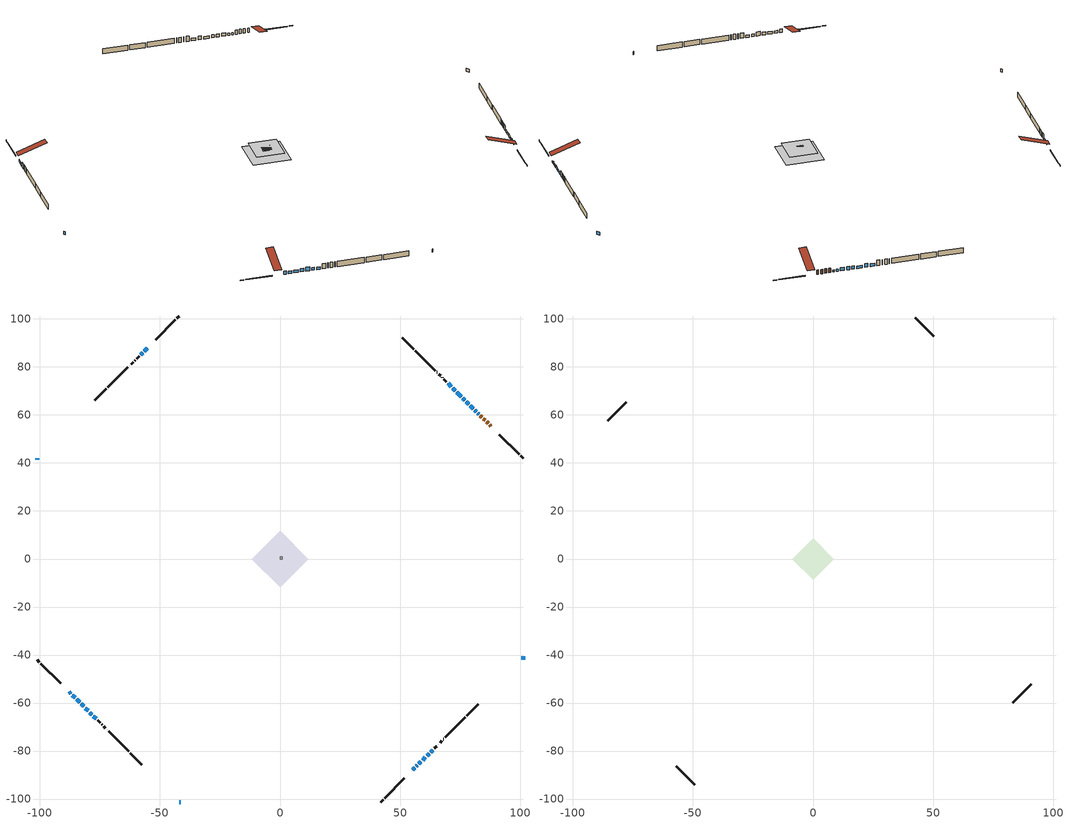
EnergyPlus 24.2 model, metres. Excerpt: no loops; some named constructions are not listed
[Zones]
conditioned space
 floor outside (Floor1 construction): -2.48,0 0,2.48 2.48,0 0,-2.48 z0
 floor outside (Floor2 construction): -3.28,0 0,3.28 3.28,0 0,-3.28 z0
 floor adiabatic (AdiabaticFloorConstruction): -11.78,0 0,11.78 11.78,0 0,-11.78 z0
 floor foundation (Slab1 construction): -8.3,3.08 -3.08,8.3 8.3,-3.08 3.08,-8.3 z0
 wall outside (RimJoist1 construction): 41.93,-101.23 42.93,-100.23 / -101.23,-41.93 -100.23,-42.93 / -41.93,101.23 -42.93,100.23 / 101.23,41.93 100.23,42.93 z0:0.3
 wall outside (RimJoist2 construction): 43.59,-99.57 51.72,-91.44 / -99.57,-43.59 -91.44,-51.72 / -43.59,99.57 -51.72,91.44 / 99.57,43.59 91.44,51.72 z0:0.3
 wall outside (AdiabaticWallConstruction 1): 87.8,55.36 87.33,55.83 / 86.67,56.49 86.06,57.1 / 85.4,57.76 84.76,58.4 / 84.1,59.06 83.47,59.69 z0:2.03
 wall outside (AdiabaticWallConstruction): 82.82,60.34 82.44,60.72 z0:0.94; 55.36,-87.8 56.19,-86.97 z0:0.46; -101.23,41.93 -101.23,41.37 / -41.93,-101.23 -41.37,-101.23 / 56.85,-86.32 57.24,-85.92 / 59.38,-83.78 60.6,-82.56 / 80.51,62.65 79.29,63.87 / 78.64,64.52 77.67,65.49 / -82.77,-60.39 -81.73,-61.43 / 101.23,-41.93 101.23,-40.56 z0:1.47; 57.9,-85.26 58.72,-84.44 / 81.78,61.38 81.17,61.99 z0:0.97; -87.8,-55.36 -87.11,-56.05 z0:1.6; 77.01,66.15 76.18,66.98 z0:1.37; -86.46,-56.7 -85.34,-57.82 / 61.26,-81.9 62.08,-81.08 / 75.53,67.63 73.7,69.46 / -55.36,87.8 -56.58,86.58 / -57.24,85.92 -58.07,85.09 / -79.2,-63.96 -78.37,-64.79 / -77.71,-65.45 -76.6,-66.56 / 62.74,-80.42 63.57,-79.6 z0:1.17; -84.69,-58.47 -83.43,-59.73 / 71.34,71.82 69.99,73.17 z0:1.22; -81.07,-62.09 -79.85,-63.31 z0:1.93; 73.04,70.12 72,71.16 z0:1.78
 wall outside (Wall1 construction): 64.22,-78.94 65.24,-77.92 / -75.94,-67.22 -74.93,-68.24 / -58.72,84.44 -59.74,83.42 / 69.33,73.83 68.31,74.85 z0:2.44
 wall outside (Wall2 construction): 65.9,-77.27 66.02,-77.14 / -74.27,-68.89 -74.14,-69.02 / -60.4,82.76 -60.52,82.64 / 67.66,75.5 67.53,75.63 z0:2.44
 wall outside (Wall3 construction): 66.68,-76.48 67.44,-75.72 / -73.49,-69.67 -72.72,-70.44 / -61.18,81.98 -61.94,81.22 / 66.87,76.29 66.11,77.05 z0:2.44
 wall outside (Wall4 construction): 68.1,-75.06 68.17,-74.99 / -72.06,-71.1 -72,-71.17 / -62.6,80.56 -62.67,80.49 / 65.45,77.71 65.38,77.78 z0:2.44
 wall outside (Wall5 construction): 68.83,-74.34 77.18,-65.98 / -71.34,-71.82 -62.98,-80.18 / -63.33,79.83 -71.68,71.48 / 64.73,78.43 56.37,86.79 z0:2.44
 wall outside (Wall6 construction): 77.84,-65.32 82.62,-60.54 / -62.32,-80.84 -57.54,-85.62 / -72.34,70.82 -77.12,66.04 / 55.71,87.45 50.93,92.23 z0:2.44
 window (WindowConstruction 23): 82.81,60.35 82.44,60.72 z0:0.94
 window (WindowConstruction 7): 55.36,-87.8 56.19,-86.97 z0:0.46
 window (WindowConstruction 8): -101.23,41.93 -101.23,41.37 z0:1.47
 window (WindowConstruction 9): -41.93,-101.23 -41.37,-101.23 z0:1.47
 window (WindowConstruction 10): 56.85,-86.31 57.24,-85.92 z0:1.47
 window (WindowConstruction 11): 57.9,-85.26 58.72,-84.44 z0:0.97
 window (WindowConstruction 12): 59.38,-83.78 60.6,-82.56 z0:1.47
 window (WindowConstruction 13): 81.78,61.38 81.17,61.99 z0:0.97
 window (WindowConstruction 14): 80.51,62.65 79.29,63.87 z0:1.47
 window (WindowConstruction 24): -87.8,-55.36 -87.11,-56.05 z0:1.6
 window (WindowConstruction 15): 78.64,64.52 77.67,65.49 z0:1.47
 window (WindowConstruction 25): 77.01,66.15 76.18,66.98 z0:1.37
 window (WindowConstruction 16): -86.46,-56.7 -85.34,-57.82 z0:1.17
 window (WindowConstruction 17): 61.26,-81.9 62.08,-81.08 z0:1.17
 window (WindowConstruction 18): 75.53,67.63 73.7,69.46 z0:1.17
 window (WindowConstruction 19): -55.36,87.8 -56.58,86.58 z0:1.17
 window (WindowConstruction 20): -57.24,85.92 -58.07,85.09 z0:1.17
 window (WindowConstruction): -84.69,-58.47 -83.43,-59.73 z0:1.22
 window (WindowConstruction 21): -82.77,-60.39 -81.73,-61.43 z0:1.47
 window (WindowConstruction 22): -81.07,-62.09 -79.85,-63.31 z0:1.93
 window (WindowConstruction 1): -79.2,-63.97 -78.37,-64.79 z0:1.17
 window (WindowConstruction 2): 73.04,70.12 72,71.16 z0:1.78
 window (WindowConstruction 3): -77.71,-65.45 -76.6,-66.56 z0:1.17
 window (WindowConstruction 4): 101.23,-41.93 101.23,-40.56 z0:1.47
 window (WindowConstruction 5): 62.74,-80.42 63.56,-79.6 z0:1.17
 window (WindowConstruction 6): 71.34,71.82 69.99,73.17 z0:1.22
 door (Door): 87.8,55.36 87.33,55.83 z0:2.03
 door (Door 1): 86.67,56.49 86.06,57.1 z0:2.03
 door (Door 2): 85.4,57.76 84.76,58.4 z0:2.03
 door (Door 3): 84.1,59.06 83.47,59.69 z0:2.03
 ceiling adiabatic (AdiabaticFloorConstruction): 0,-11.78 11.78,0 0,11.78 -11.78,0 z0
furnace airloop ret air zone
 floor adiabatic (AdiabaticConst): 0,0 0,1 1,1 1,0 z0
 wall adiabatic (AdiabaticConst): 0,1 0,0 1,0 1,1 0,1 z0:1
 ceiling adiabatic (AdiabaticConst): 1,0 1,1 0,1 0,0 z1
attic - vented
 floor to conditioned space (Floor3 construction Reversed): -8.64,0 0,8.64 8.64,0 0,-8.64 z2.44
 floor to conditioned space (Floor4 construction Reversed): -2.77,0 0,2.77 2.77,0 0,-2.77 z2.44
 wall outside (Wall7 construction): 83.28,-59.88 90.96,-52.2 / -56.88,-86.28 -49.2,-93.96 / -77.78,65.38 -85.46,57.7 / 50.27,92.89 42.59,100.57 z0:2.44
 roof outside (Roof1 construction): 54.71,-88.45,2.44 45.88,-79.63,6.6 43.55,-81.95,6.6 52.38,-90.78,2.44; -88.45,-54.71,2.44 -79.63,-45.88,6.6 -81.95,-43.55,6.6 -90.78,-52.38,2.44; -54.71,88.45,2.44 -45.88,79.63,6.6 -43.55,81.95,6.6 -52.38,90.78,2.44; 88.45,54.71,2.44 79.63,45.88,6.6 81.95,43.55,6.6 90.78,52.38,2.44
[Construction]
Floor3 construction: ceiling loosefill ins, ceiling stud and cavity, gypsum board
Floor4 construction: ceiling loosefill ins, ceiling stud and cavity 1, gypsum board
[EnergyManagementSystem:Program]
component_loads_program: Set loads_htg_walls = 0; Set loads_htg_rim_joists = 0; Set loads_htg_foundation_walls = 0; Set loads_htg_floors = 0; Set loads_htg_slabs = 0; Set loads_htg_ceilings = 0; Set loads_htg_roofs = 0; Set loads_htg_windows_conduction = 0; Set loads_htg_windows_solar = 0; Set loads_htg_doors = 0; Set loads_htg_skylights_conduction = 0; Set loads_htg_skylights_solar = 0; Set loads_htg_internal_mass = 0; Set loads_htg_intgains = 0; Set loads_htg_lighting = 0; Set loads_htg_infil = 0; Set loads_htg_mechvent = 0; Set loads_htg_natvent = 0; Set loads_htg_whf = 0; Set loads_htg_ducts = 0; Set loads_clg_walls = 0; Set loads_clg_rim_joists = 0; Set loads_clg_foundation_walls = 0; Set loads_clg_floors = 0; Set loads_clg_slabs = 0; Set loads_clg_ceilings = 0; Set loads_clg_roofs = 0; Set loads_clg_windows_conduction = 0; Set loads_clg_windows_solar = 0; Set loads_clg_doors = 0; Set loads_clg_skylights_conduction = 0; Set loads_clg_skylights_solar = 0; Set loads_clg_internal_mass = 0; Set loads_clg_intgains = 0; Set loads_clg_lighting = 0; Set loads_clg_infil = 0; Set loads_clg_mechvent = 0; Set loads_clg_natvent = 0; Set loads_clg_whf = 0; Set loads_clg_ducts = 0; Set hr_walls = 0; Set hr_walls = hr_walls + s_conv_15 + s_ig_15 + s_sol_15 + s_lgt_15 + s_surf_15; Set hr_walls = hr_walls + s_conv_16 + s_ig_16 + s_sol_16 + s_lgt_16 + s_surf_16; Set hr_walls = hr_walls + s_conv_17 + s_ig_17 + s_sol_17 + s_lgt_17 + s_surf_17; Set hr_walls = hr_walls + s_conv_18 + s_ig_18 + s_sol_18 + s_lgt_18 + s_surf_18; Set hr_walls = hr_walls + s_conv_19 + s_ig_19 + s_sol_19 + s_lgt_19 + s_surf_19; Set hr_walls = hr_walls + s_conv_20 + s_ig_20 + s_sol_20 + s_lgt_20 + s_surf_20; Set hr_walls = hr_walls + s_conv_21 + s_ig_21 + s_sol_21 + s_lgt_21 + s_surf_21; Set hr_walls = hr_walls + s_conv_22 + s_ig_22 + s_sol_22 + s_lgt_22 + s_surf_22; Set hr_walls = hr_walls + s_conv_23 + s_ig_23 + s_sol_23 + s_lgt_23 + s_surf_23; Set hr_walls = hr_walls + s_conv_24 + s_ig_24 + s_sol_24 + s_lgt_24 + s_surf_24; Set hr_walls = hr_walls + s_conv_25 + s_ig_25 + s_sol_25 + s_lgt_25 + s_surf_25; Set hr_walls = hr_walls + s_conv_26 + s_ig_26 + s_sol_26 + s_lgt_26 + s_surf_26; Set hr_walls = hr_walls + s_conv_27 + s_ig_27 + s_sol_27 + s_lgt_27 + s_surf_27; Set hr_walls = hr_walls + s_conv_28 + s_ig_28 + s_sol_28 + s_lgt_28 + s_surf_28; Set hr_walls = hr_walls + s_conv_29 + s_ig_29 + s_sol_29 + s_lgt_29 + s_surf_29; Set hr_walls = hr_walls + s_conv_30 + s_ig_30 + s_sol_30 + s_lgt_30 + s_surf_30; Set hr_walls = hr_walls + s_conv_31 + s_ig_31 + s_sol_31 + s_lgt_31 + s_surf_31; Set hr_walls = hr_walls + s_conv_32 + s_ig_32 + s_sol_32 + s_lgt_32 + s_surf_32; Set hr_walls = hr_walls + s_conv_33 + s_ig_33 + s_sol_33 + s_lgt_33 + s_surf_33; Set hr_walls = hr_walls + s_conv_34 + s_ig_34 + s_sol_34 + s_lgt_34 + s_surf_34; Set hr_walls = hr_walls + s_conv_35 + s_ig_35 + s_sol_35 + s_lgt_35 + s_surf_35; Set hr_walls = hr_walls + s_conv_36 + s_ig_36 + s_sol_36 + s_lgt_36 + s_surf_36; Set hr_walls = hr_walls + s_conv_37 + s_ig_37 + s_sol_37 + s_lgt_37 + s_surf_37; Set hr_walls = hr_walls + s_conv_38 + s_ig_38 + s_sol_38 + s_lgt_38 + s_surf_38; Set hr_rim_joists = 0; Set hr_rim_joists = hr_rim_joists + s_conv_6 + s_ig_6 + s_sol_6 + s_lgt_6 + s_surf_6; Set hr_rim_joists = hr_rim_joists + s_conv_7 + s_ig_7 + s_sol_7 + s_lgt_7 + s_surf_7; Set hr_rim_joists = hr_rim_joists + s_conv_8 + s_ig_8 + s_sol_8 + s_lgt_8 + s_surf_8; Set hr_rim_joists = hr_rim_joists + s_conv_9 + s_ig_9 + s_sol_9 + s_lgt_9 + s_surf_9; Set hr_rim_joists = hr_rim_joists + s_conv_10 + s_ig_10 + s_sol_10 + s_lgt_10 + s_surf_10; Set hr_rim_joists = hr_rim_joists + s_conv_11 + s_ig_11 + s_sol_11 + s_lgt_11 + s_surf_11; Set hr_rim_joists = hr_rim_joists + s_conv_12 + s_ig_12 + s_sol_12 + s_lgt_12 + s_surf_12; Set hr_rim_joists = hr_rim_joists + s_conv_13 + s_ig_13 + s_sol_13 + s_lgt_13 + s_surf_13; Set hr_foundation_walls = 0; Set hr_floors = 0; Set hr_floors = hr_floors + s_conv + s_ig + s_sol + s_lgt + s_surf; Set hr_floors = hr_floors + s_conv_1 + s_ig_1 + s_sol_1 + s_lgt_1 + s_surf_1; Set hr_slabs = 0; Set hr_slabs = hr_slabs + s_conv_14 + s_ig_14 + s_sol_14 + s_lgt_14 + s_surf_14; Set hr_ceilings = 0; Set hr_ceilings = hr_ceilings + s_conv_2 + s_ig_2 + s_sol_2 + s_lgt_2 + s_surf_2; Set hr_ceilings = hr_ceilings + s_conv_3 + s_ig_3 + s_sol_3 + s_lgt_3 + s_surf_3; Set hr_roofs = 0; Set hr_windows_conduction = 0; Set hr_windows_conduction = hr_windows_conduction + ss_conv_4; Set hr_windows_conduction = hr_windows_conduction + ss_ig_4; Set hr_windows_conduction = hr_windows_conduction + ss_surf_4; Set hr_windows_conduction = hr_windows_conduction + ss_conv_5; Set hr_windows_conduction = hr_windows_conduction + ss_ig_5; Set hr_windows_conduction = hr_windows_conduction + ss_surf_5; Set hr_windows_conduction = hr_windows_conduction + ss_conv_6; Set hr_windows_conduction = hr_windows_conduction + ss_ig_6; Set hr_windows_conduction = hr_windows_conduction + ss_surf_6; Set hr_windows_conduction = hr_windows_conduction + ss_conv_7; Set hr_windows_conduction = hr_windows_conduction + ss_ig_7; Set hr_windows_conduction = hr_windows_conduction + ss_surf_7; Set hr_windows_conduction = hr_windows_conduction + ss_conv_8; Set hr_windows_conduction = hr_windows_conduction + ss_ig_8; Set hr_windows_conduction = hr_windows_conduction + ss_surf_8; Set hr_windows_conduction = hr_windows_conduction + ss_conv_9; Set hr_windows_conduction = hr_windows_conduction + ss_ig_9; Set hr_windows_conduction = hr_windows_conduction + ss_surf_9; Set hr_windows_conduction = hr_windows_conduction + ss_conv_10; Set hr_windows_conduction = hr_windows_conduction + ss_ig_10; Set hr_windows_conduction = hr_windows_conduction + ss_surf_10; Set hr_windows_conduction = hr_windows_conduction + ss_conv_11; Set hr_windows_conduction = hr_windows_conduction + ss_ig_11; Set hr_windows_conduction = hr_windows_conduction + ss_surf_11; Set hr_windows_conduction = hr_windows_conduction + ss_conv_12; Set hr_windows_conduction = hr_windows_conduction + ss_ig_12; Set hr_windows_conduction = hr_windows_conduction + ss_surf_12; Set hr_windows_conduction = hr_windows_conduction + ss_conv_13; Set hr_windows_conduction = hr_windows_conduction + ss_ig_13; Set hr_windows_conduction = hr_windows_conduction + ss_surf_13; Set hr_windows_conduction = hr_windows_conduction + ss_conv_14; Set hr_windows_conduction = hr_windows_conduction + ss_ig_14; Set hr_windows_conduction = hr_windows_conduction + ss_surf_14; Set hr_windows_conduction = hr_windows_conduction + ss_conv_15; Set hr_windows_conduction = hr_windows_conduction + ss_ig_15; Set hr_windows_conduction = hr_windows_conduction + ss_surf_15; Set hr_windows_conduction = hr_windows_conduction + ss_conv_16; Set hr_windows_conduction = hr_windows_conduction + ss_ig_16; Set hr_windows_conduction = hr_windows_conduction + ss_surf_16; Set hr_windows_conduction = hr_windows_conduction + ss_conv_17; Set hr_windows_conduction = hr_windows_conduction + ss_ig_17; Set hr_windows_conduction = hr_windows_conduction + ss_surf_17; Set hr_windows_conduction = hr_windows_conduction + ss_conv_18; Set hr_windows_conduction = hr_windows_conduction + ss_ig_18; Set hr_windows_conduction = hr_windows_conduction + ss_surf_18; Set hr_windows_conduction = hr_windows_conduction + ss_conv_19; Set hr_windows_conduction = hr_windows_conduction + ss_ig_19; Set hr_windows_conduction = hr_windows_conduction + ss_surf_19; Set hr_windows_conduction = hr_windows_conduction + ss_conv_20; Set hr_windows_conduction = hr_windows_conduction + ss_ig_20; Set hr_windows_conduction = hr_windows_conduction + ss_surf_20; Set hr_windows_conduction = hr_windows_conduction + ss_conv_21; Set hr_windows_conduction = hr_windows_conduction + ss_ig_21; Set hr_windows_conduction = hr_windows_conduction + ss_surf_21; Set hr_windows_conduction = hr_windows_conduction + ss_conv_22; Set hr_windows_conduction = hr_windows_conduction + ss_ig_22; Set hr_windows_conduction = hr_windows_conduction + ss_surf_22; Set hr_windows_conduction = hr_windows_conduction + ss_conv_23; Set hr_windows_conduction = hr_windows_conduction + ss_ig_23; Set hr_windows_conduction = hr_windows_conduction + ss_surf_23; Set hr_windows_conduction = hr_windows_conduction + ss_conv_24; Set hr_windows_conduction = hr_windows_conduction + ss_ig_24; Set hr_windows_conduction = hr_windows_conduction + ss_surf_24; Set hr_windows_conduction = hr_windows_conduction + ss_conv_25; Set hr_windows_conduction = hr_windows_conduction + ss_ig_25; Set hr_windows_conduction = hr_windows_conduction + ss_surf_25; Set hr_windows_conduction = hr_windows_conduction + ss_conv_26; Set hr_windows_conduction = hr_windows_conduction + ss_ig_26; Set hr_windows_conduction = hr_windows_conduction + ss_surf_26; Set hr_windows_conduction = hr_windows_conduction + ss_conv_27; Set hr_windows_conduction = hr_windows_conduction + ss_ig_27; Set hr_windows_conduction = hr_windows_conduction + ss_surf_27; Set hr_windows_conduction = hr_windows_conduction + ss_conv_28; Set hr_windows_conduction = hr_windows_conduction + ss_ig_28; Set hr_windows_conduction = hr_windows_conduction + ss_surf_28; Set hr_windows_conduction = hr_windows_conduction + ss_conv_29; Set hr_windows_conduction = hr_windows_conduction + ss_ig_29; Set hr_windows_conduction = hr_windows_conduction + ss_surf_29; Set hr_windows_solar = 0; Set hr_windows_solar = hr_windows_solar - ss_trans_in * ZoneTimestep * 3600 + ss_back_out * ZoneTimestep * 3600 + ss_trans_out * ZoneTimestep * 3600; Set hr_windows_solar = hr_windows_solar - ss_trans_in_1 * ZoneTimestep * 3600 + ss_back_out_1 * ZoneTimestep * 3600 + ss_trans_out_1 * ZoneTimestep * 3600; Set hr_windows_solar = hr_windows_solar - ss_trans_in_2 * ZoneTimestep * 3600 + ss_back_out_2 * ZoneTimestep * 3600 + ss_trans_out_2 * ZoneTimestep * 3600; Set hr_windows_solar = hr_windows_solar - ss_trans_in_3 * ZoneTimestep * 3600 + ss_back_out_3 * ZoneTimestep * 3600 + ss_trans_out_3 * ZoneTimestep * 3600; Set hr_windows_solar = hr_windows_solar - ss_trans_in_4 * ZoneTimestep * 3600 + ss_back_out_4 * ZoneTimestep * 3600 + ss_trans_out_4 * ZoneTimestep * 3600; Set hr_windows_solar = hr_windows_solar - ss_trans_in_5 * ZoneTimestep * 3600 + ss_back_out_5 * ZoneTimestep * 3600 + ss_trans_out_5 * ZoneTimestep * 3600; Set hr_windows_solar = hr_windows_solar - ss_trans_in_6 * ZoneTimestep * 3600 + ss_back_out_6 * ZoneTimestep * 3600 + ss_trans_out_6 * ZoneTimestep * 3600; Set hr_windows_solar = hr_windows_solar - ss_trans_in_7 * ZoneTimestep * 3600 + ss_back_out_7 * ZoneTimestep * 3600 + ss_trans_out_7 * ZoneTimestep * 3600; Set hr_windows_solar = hr_windows_solar - ss_trans_in_8 * ZoneTimestep * 3600 + ss_back_out_8 * ZoneTimestep * 3600 + ss_trans_out_8 * ZoneTimestep * 3600; Set hr_windows_solar = hr_windows_solar - ss_trans_in_9 * ZoneTimestep * 3600 + ss_back_out_9 * ZoneTimestep * 3600 + ss_trans_out_9 * ZoneTimestep * 3600; Set hr_windows_solar = hr_windows_solar - ss_trans_in_10 * ZoneTimestep * 3600 + ss_back_out_10 * ZoneTimestep * 3600 + ss_trans_out_10 * ZoneTimestep * 3600; Set hr_windows_solar = hr_windows_solar - ss_trans_in_11 * ZoneTimestep * 3600 + ss_back_out_11 * ZoneTimestep * 3600 + ss_trans_out_11 * ZoneTimestep * 3600; Set hr_windows_solar = hr_windows_solar - ss_trans_in_12 * ZoneTimestep * 3600 + ss_back_out_12 * ZoneTimestep * 3600 + ss_trans_out_12 * ZoneTimestep * 3600; Set hr_windows_solar = hr_windows_solar - ss_trans_in_13 * ZoneTimestep * 3600 + ss_back_out_13 * ZoneTimestep * 3600 + ss_trans_out_13 * ZoneTimestep * 3600; Set hr_windows_solar = hr_windows_solar - ss_trans_in_14 * ZoneTimestep * 3600 + ss_back_out_14 * ZoneTimestep * 3600 + ss_trans_out_14 * ZoneTimestep * 3600; Set hr_windows_solar = hr_windows_solar - ss_trans_in_15 * ZoneTimestep * 3600 + ss_back_out_15 * ZoneTimestep * 3600 + ss_trans_out_15 * ZoneTimestep * 3600; Set hr_windows_solar = hr_windows_solar - ss_trans_in_16 * ZoneTimestep * 3600 + ss_back_out_16 * ZoneTimestep * 3600 + ss_trans_out_16 * ZoneTimestep * 3600; Set hr_windows_solar = hr_windows_solar - ss_trans_in_17 * ZoneTimestep * 3600 + ss_back_out_17 * ZoneTimestep * 3600 + ss_trans_out_17 * ZoneTimestep * 3600; Set hr_windows_solar = hr_windows_solar - ss_trans_in_18 * ZoneTimestep * 3600 + ss_back_out_18 * ZoneTimestep * 3600 + ss_trans_out_18 * ZoneTimestep * 3600; Set hr_windows_solar = hr_windows_solar - ss_trans_in_19 * ZoneTimestep * 3600 + ss_back_out_19 * ZoneTimestep * 3600 + ss_trans_out_19 * ZoneTimestep * 3600; Set hr_windows_solar = hr_windows_solar - ss_trans_in_20 * ZoneTimestep * 3600 + ss_back_out_20 * ZoneTimestep * 3600 + ss_trans_out_20 * ZoneTimestep * 3600; Set hr_windows_solar = hr_windows_solar - ss_trans_in_21 * ZoneTimestep * 3600 + ss_back_out_21 * ZoneTimestep * 3600 + ss_trans_out_21 * ZoneTimestep * 3600; Set hr_windows_solar = hr_windows_solar - ss_trans_in_22 * ZoneTimestep * 3600 + ss_back_out_22 * ZoneTimestep * 3600 + ss_trans_out_22 * ZoneTimestep * 3600; Set hr_windows_solar = hr_windows_solar - ss_trans_in_23 * ZoneTimestep * 3600 + ss_back_out_23 * ZoneTimestep * 3600 + ss_trans_out_23 * ZoneTimestep * 3600; Set hr_windows_solar = hr_windows_solar - ss_trans_in_24 * ZoneTimestep * 3600 + ss_back_out_24 * ZoneTimestep * 3600 + ss_trans_out_24 * ZoneTimestep * 3600; Set hr_windows_solar = hr_windows_solar - ss_trans_in_25 * ZoneTimestep * 3600 + ss_back_out_25 * ZoneTimestep * 3600 + ss_trans_out_25 * ZoneTimestep * 3600; Set hr_doors = 0; Set hr_doors = hr_doors + ss_sol; Set hr_doors = hr_doors + ss_lgt; Set hr_doors = hr_doors + ss_conv; Set hr_doors = hr_doors + ss_ig; Set hr_doors = hr_doors + ss_surf; Set hr_doors = hr_doors + ss_sol_1; Set hr_doors = hr_doors + ss_lgt_1; Set hr_doors = hr_doors + ss_conv_1; Set hr_doors = hr_doors + ss_ig_1; Set hr_doors = hr_doors + ss_surf_1; Set hr_doors = hr_doors + ss_sol_2; Set hr_doors = hr_doors + ss_lgt_2; Set hr_doors = hr_doors + ss_conv_2; Set hr_doors = hr_doors + ss_ig_2; Set hr_doors = hr_doors + ss_surf_2; Set hr_doors = hr_doors + ss_sol_3; Set hr_doors = hr_doors + ss_lgt_3; Set hr_doors = hr_doors + ss_conv_3; Set hr_doors = hr_doors + ss_ig_3; Set hr_doors = hr_doors + ss_surf_3; Set hr_skylights_conduction = 0; Set hr_skylights_solar = 0; Set hr_internal_mass = 0; Set hr_internal_mass = hr_internal_mass + s_conv_4 + s_ig_4 + s_sol_4 + s_lgt_4 + s_surf_4; Set hr_internal_mass = hr_internal_mass + s_conv_5 + s_ig_5 + s_sol_5 + s_lgt_5 + s_surf_5; Set hr_internal_mass = hr_internal_mass + im_conv + im_ig + im_sol + im_lgt + im_surf; Set hr_internal_mass = hr_internal_mass + im_conv_1 + im_ig_1 + im_sol_1 + im_lgt_1 + im_surf_1; Set hr_intgains = 0; Set hr_intgains = hr_intgains - ig_ee_conv - ig_ee_rad - ig_ee_conv_1 - ig_ee_rad_1 - ig_ee_conv_2 - ig_ee_rad_2 - ig_ee_conv_3 - ig_ee_rad_3 - ig_ee_conv_4 - ig_ee_rad_4 - ig_ee_conv_5 - ig_ee_rad_5 - ig_ee_conv_6 - ig_ee_rad_6 - ig_oe_conv - ig_oe_rad - ig_oe_conv_1 - ig_oe_rad_1 - ig_oe_conv_2 - ig_oe_rad_2 - ig_oe_conv_3 - ig_oe_rad_3 - ig_oe_conv_4 - ig_oe_rad_4 - ig_ppl_conv - ig_ppl_rad; Set hr_lighting = 0; Set hr_lighting = hr_lighting - ig_lgt_conv - ig_lgt_rad - ig_lgt_vis; Set hr_infil = 0; Set hr_infil = hr_infil - airflow_gain + airflow_loss; Set hr_natvent = 0; Set hr_natvent = hr_natvent - airflow_gain_1 + airflow_loss_1; Set hr_whf = 0; Set hr_whf = hr_whf - airflow_gain_2 + airflow_loss_2; Set hr_mechvent = 0; Set hr_mechvent = hr_mechvent - mv_conv - mv_rad - mv_conv_1 - mv_rad_1 - mv_conv_2 - mv_rad_2 - mv_conv_3 - mv_rad_3 - mv_conv_4 - mv_rad_4 - mv_conv_5 - mv_rad_5 - mv_conv_6 - mv_rad_6 - mv_conv_7 - mv_rad_7; Set hr_ducts = 0; Set hr_ducts = hr_ducts - ducts_conv - ducts_rad - ducts_conv_1 - ducts_rad_1 - ducts_conv_2 - ducts_rad_2 - ducts_conv_3 - ducts_rad_3 - ducts_conv_4 - ducts_rad_4 - ducts_conv_5 - ducts_rad_5; Set hr_intgains = hr_intgains + dhw_loss * (0.64*(1-dhw_rtf) + 1.0*dhw_rtf); Set hr_ducts = hr_ducts + (duct_mix_loss_1 - duct_mix_gain_1); Set htg_mode = 0; Set clg_mode = 0; If (htg_load_cond > 0); Set htg_mode = 1.0; ElseIf (clg_load_cond > 0); Set clg_mode = 0.0; Else; Set htg_season = 0; Set clg_season = 0; If ((DayOfYear >= 1) && (DayOfYear <= 365)); Set clg_season = 1; EndIf; If ((DayOfYear >= 1) && (DayOfYear <= 365)); Set htg_season = 1; EndIf; If ((airflow_gain_1 <> 0) || (airflow_loss_1 <> 0)) && (clg_season == 1); Set clg_mode = 0.0; ElseIf ((airflow_gain_2 <> 0) || (airflow_loss_2 <> 0)) && (clg_season == 1); Set clg_mode = 0.0; Else; Set Tmid_setpoint = (htg_sp_s_1 + clg_sp_s_1) / 2; If (tin_s_1 > Tmid_setpoint) && (clg_season == 1); Set clg_mode = 0.0; ElseIf (tin_s_1 < Tmid_setpoint) && (htg_season == 1); Set htg_mode = 1.0; EndIf; EndIf; EndIf; Set loads_htg_walls = loads_htg_walls + (hr_walls * htg_mode * 1); Set loads_htg_rim_joists = loads_htg_rim_joists + (hr_rim_joists * htg_mode * 1); Set loads_htg_foundation_walls = loads_htg_foundation_walls + (hr_foundation_walls * htg_mode * 1); Set loads_htg_floors = loads_htg_floors + (hr_floors * htg_mode * 1); Set loads_htg_slabs = loads_htg_slabs + (hr_slabs * htg_mode * 1); Set loads_htg_ceilings = loads_htg_ceilings + (hr_ceilings * htg_mode * 1); Set loads_htg_roofs = loads_htg_roofs + (hr_roofs * htg_mode * 1); Set loads_htg_windows_conduction = loads_htg_windows_conduction + (hr_windows_conduction * htg_mode * 1); Set loads_htg_windows_solar = loads_htg_windows_solar + (hr_windows_solar * htg_mode * 1); Set loads_htg_doors = loads_htg_doors + (hr_doors * htg_mode * 1); Set loads_htg_skylights_conduction = loads_htg_skylights_conduction + (hr_skylights_conduction * htg_mode * 1); Set loads_htg_skylights_solar = loads_htg_skylights_solar + (hr_skylights_solar * htg_mode * 1); Set loads_htg_internal_mass = loads_htg_internal_mass + (hr_internal_mass * htg_mode * 1); Set loads_htg_intgains = loads_htg_intgains + (hr_intgains * htg_mode * 1); Set loads_htg_lighting = loads_htg_lighting + (hr_lighting * htg_mode * 1); Set loads_htg_infil = loads_htg_infil + (hr_infil * htg_mode * 1); Set loads_htg_mechvent = loads_htg_mechvent + (hr_mechvent * htg_mode * 1); Set loads_htg_natvent = loads_htg_natvent + (hr_natvent * htg_mode * 1); Set loads_htg_whf = loads_htg_whf + (hr_whf * htg_mode * 1); Set loads_htg_ducts = loads_htg_ducts + (hr_ducts * htg_mode * 1); Set loads_clg_walls = loads_clg_walls + (-hr_walls * clg_mode * 1); Set loads_clg_rim_joists = loads_clg_rim_joists + (-hr_rim_joists * clg_mode * 1); Set loads_clg_foundation_walls = loads_clg_foundation_walls + (-hr_foundation_walls * clg_mode * 1); Set loads_clg_floors = loads_clg_floors + (-hr_floors * clg_mode * 1); Set loads_clg_slabs = loads_clg_slabs + (-hr_slabs * clg_mode * 1); Set loads_clg_ceilings = loads_clg_ceilings + (-hr_ceilings * clg_mode * 1); Set loads_clg_roofs = loads_clg_roofs + (-hr_roofs * clg_mode * 1); Set loads_clg_windows_conduction = loads_clg_windows_conduction + (-hr_windows_conduction * clg_mode * 1); Set loads_clg_windows_solar = loads_clg_windows_solar + (-hr_windows_solar * clg_mode * 1); Set loads_clg_doors = loads_clg_doors + (-hr_doors * clg_mode * 1); Set loads_clg_skylights_conduction = loads_clg_skylights_conduction + (-hr_skylights_conduction * clg_mode * 1); Set loads_clg_skylights_solar = loads_clg_skylights_solar + (-hr_skylights_solar * clg_mode * 1); Set loads_clg_internal_mass = loads_clg_internal_mass + (-hr_internal_mass * clg_mode * 1); Set loads_clg_intgains = loads_clg_intgains + (-hr_intgains * clg_mode * 1); Set loads_clg_lighting = loads_clg_lighting + (-hr_lighting * clg_mode * 1); Set loads_clg_infil = loads_clg_infil + (-hr_infil * clg_mode * 1); Set loads_clg_mechvent = loads_clg_mechvent + (-hr_mechvent * clg_mode * 1); Set loads_clg_natvent = loads_clg_natvent + (-hr_natvent * clg_mode * 1); Set loads_clg_whf = loads_clg_whf + (-hr_whf * clg_mode * 1); Set loads_clg_ducts = loads_clg_ducts + (-hr_ducts * clg_mode * 1)
furnace_airloop_0_duct_program: Set furnace_airloop_AH_MFR = furnace_airloop_AH_MFR_s; Set furnace_airloop_Fan_RTF = 0; Set furnace_airloop_Fan_RTF = furnace_airloop_Fan_RTF + furnace_airloop_Fan_RTF_s; Set furnace_airloop_AH_VFR = furnace_airloop_AH_VFR_s; Set furnace_airloop_AH_Tout = furnace_airloop_AH_Tout_s; Set furnace_airloop_AH_Wout = furnace_airloop_AH_Wout_s; Set furnace_airloop_RA_T = furnace_airloop_RA_T_s; Set furnace_airloop_Ra_W = furnace_airloop_Ra_W_s; Set furnace_airloop_0_DZ_T = furnace_airloop_0_DZ_T_s; Set furnace_airloop_0_DZ_W = furnace_airloop_0_DZ_W_s; Run furnace_airloop_0_duct_subroutine; Set furnace_airloop_0_SupSensLkToCond_act = furnace_airloop_0_SupSensLkToCond; Set furnace_airloop_0_SupLatLkToCond_act = furnace_airloop_0_SupLatLkToCond; Set furnace_airloop_0_SupCondToLv_act = furnace_airloop_0_SupCondToLv; Set furnace_airloop_0_RetSensLkToRP_act = furnace_airloop_0_RetSensLkToRP; Set furnace_airloop_0_RetLatLkToRP_act = furnace_airloop_0_RetLatLkToRP; Set furnace_airloop_0_RetCondToRP_act = furnace_airloop_0_RetCondToRP; Set furnace_airloop_0_RetCondToDZ_act = furnace_airloop_0_RetCondToDZ; Set furnace_airloop_0_SupCondToDZ_act = furnace_airloop_0_SupCondToDZ; Set furnace_airloop_0_SupSensLkToDZ_act = furnace_airloop_0_SupSensLkToDZ; Set furnace_airloop_0_SupLatLkToDZ_act = furnace_airloop_0_SupLatLkToDZ; Set furnace_airloop_0_ZoneMixDZToCond_mix_act = furnace_airloop_0_ZoneMixDZToCond; Set furnace_airloop_0_ZoneMixCondToDZ_mix_act = furnace_airloop_0_ZoneMixCondToDZ
furnace_supply_fan_disaggregate_program: Set furnace_supply_fan_primary_htg = 0; If furnace_htg_coil_s > 0; Set furnace_supply_fan_primary_htg = furnace_supply_fan_s; EndIf
infil_program: Set p_m = 0.14; Set p_s = 0.22; Set s_m = 270; Set s_s = 370; Set z_m = 9.99744; Set z_s = 1.8662505296711813; Set f_t = (((s_m/z_m)^p_m)*((z_s/s_s)^p_s)); Set Tdiff = tin_s-tout_s; Set dT = @Abs Tdiff; Set c = 0.0361; Set Cs = 0.0519; Set Cw = 0.1404; Set n = 0.65; Set sft = (f_t*0.54); Set temp1 = ((c*Cw)*((sft*site_vw_s)^(2*n)))^2; Set Qinf = (((c*Cs*(dT^n))^2)+temp1)^0.5; Set Qinf = (@Max Qinf 0); Set mech_vent_house_fan_sensible_load_act = 0.0; Set mech_vent_house_fan_latent_load_act = 0.0; Set OASupInPb = out_pb_s; Set OASupInTemp = tout_s; Set OASupInW = out_wt_s; Set OASupRho = (@RhoAirFnPbTdbW OASupInPb OASupInTemp OASupInW); Set OASupCp = (@CpAirFnW OASupInW); Set OASupInEnth = (@HFnTdbW OASupInTemp OASupInW); Set ZoneTemp = tin_s; Set ZoneW = win_s; Set ZoneCp = (@CpAirFnW ZoneW); Set ZoneAirEnth = (@HFnTdbW ZoneTemp ZoneW); Set mech_vent_house_fan_cfis_act = 0.0; Set QWHV_cfis_sup = 0.0; Set QWHV_cfis_suppl_sup = 0.0; Set QWHV_cfis_suppl_exh = 0.0; Set Qrange = 0; Set Qrange = Qrange + 0.075 * mech_vent_range_fan_0_sch_s; Set Qbath = 0; Set Qbath = Qbath + 0.066 * mech_vent_bath_fan_0_sch_s; Set Qbath = Qbath + 0.066 * mech_vent_bath_fan_1_sch_s; Set Qbath = Qbath + 0.066 * mech_vent_bath_fan_2_sch_s; Set Qdryer = 0; Set Qdryer = Qdryer + 0.00308 * clothes_dryer_exhaust_0_sch_s; Set QWHV_sup = 0.0; Set QWHV_exh = 0.0; Set Qsupply = QWHV_sup + QWHV_cfis_sup + QWHV_cfis_suppl_sup; Set Qexhaust = Qrange + Qbath + Qdryer + QWHV_exh + QWHV_cfis_suppl_exh; Set Qfan = (@Max Qexhaust Qsupply); Set Qducts = 0; Set Qducts = Qducts - furnace_airloop_0_DuctImbalLkSupFanEquivCond; Set Qducts = Qducts + furnace_airloop_0_DuctImbalLkExhFanEquivCond; If Qducts < 0; Set Qsupply = Qsupply - Qducts; Else; Set Qexhaust = Qexhaust + Qducts; EndIf; Set Qfan_with_ducts = (@Max Qexhaust Qsupply); Set Qimb = (@Abs (Qsupply - Qexhaust)); If Qinf + Qimb > 0; Set Qtot = Qfan_with_ducts + (Qinf^2) / (Qinf + Qimb); Else; Set Qtot = Qfan_with_ducts; EndIf; Set Qinf_adj = Qtot - Qfan; Set infil_flow_act = Qinf_adj; Set infil_program_Qinf = Qinf_adj; Set infil_program_Qfan = Qfan; Set Qload = Qfan; Set Effectiveness_Sens = 0.0; Set Effectiveness_Lat = 0.0; Set Fan_MFR = Qload * OASupRho; Set ZoneInEnth = OASupInEnth; Set ZoneInTemp = OASupInTemp; Set FanTotalToCond = Fan_MFR * (ZoneInEnth - ZoneAirEnth); Set FanSensToCond = Fan_MFR * ZoneCp * (ZoneInTemp - ZoneTemp); Set FanLatToCond = FanTotalToCond - FanSensToCond; Set mech_vent_house_fan_sensible_load_act = mech_vent_house_fan_sensible_load_act + FanSensToCond; Set mech_vent_house_fan_latent_load_act = mech_vent_house_fan_latent_load_act + FanLatToCond
natural_vent_program: Set Tin = tin_s; Set Tout = tout_s; Set Wout = out_wt_s; Set Pbar = out_pb_s; Set Phiout = (@RhFnTdbWPb Tout Wout Pbar); Set MaxHR = 0.0115; Set Tnvsp = (htg_sp_s + clg_sp_s) / 2; Set NVavail = natural_vent_s; Set ClgSsnAvail = cool_season; Set Qnv = 0; Set Qwhf = 0; Set whole_house_fan_mix_act = 0; Set whole_house_fan_act = 0; If ((Wout < MaxHR) && (Tin > Tout) && (Tin > Tnvsp) && (ClgSsnAvail > 0)); Set WHF_Flow = 0; Set Adj = (Tin-Tnvsp)/(Tin-Tout); Set Adj = (@Min Adj 1); Set Adj = (@Max Adj 0); If (WHF_Flow > 0); Set Qwhf = WHF_Flow*Adj; Set whole_house_fan_mix_act = WHF_Flow*Adj; Set WHF_W = 0; Set whole_house_fan_act = WHF_W*Adj; ElseIf (NVavail > 0); Set NVArea = 0.0; Set Cs = 6.864171055055602e-05; Set Cw = 1.9395017429037156e-05; Set Tdiff = Tin-Tout; Set dT = (@Abs Tdiff); Set Vwind = site_vw_s; Set SGNV = NVArea*Adj*((((Cs*dT)+(Cw*(Vwind^2)))^0.5)/1000); Set MaxNV = 4.457222676762624; Set Qnv = (@Min SGNV MaxNV); EndIf; EndIf; Set natural_vent_flow_act = Qnv; Set whole_house_fan_flow_act = Qwhf; Set natural_vent_program_Qnv = Qnv; Set natural_vent_program_Qwhf = Qwhf
total_airflows_program: Set total_infil_flow_rate = 0; Set total_mechvent_flow_rate = 0; Set total_natvent_flow_rate = 0; Set total_whf_flow_rate = 0; Set total_infil_flow_rate = total_infil_flow_rate + (infil_program_Qinf * 1); Set total_mechvent_flow_rate = total_mechvent_flow_rate + (infil_program_Qfan * 1); Set total_natvent_flow_rate = total_natvent_flow_rate + (natural_vent_program_Qnv * 1); Set total_whf_flow_rate = total_whf_flow_rate + (natural_vent_program_Qwhf * 1)
total_loads_program: Set loads_htg_tot = 0; Set loads_clg_tot = 0; If htg_load_cond > 0; Set loads_htg_tot = loads_htg_tot + (htg_load_cond - clg_load_cond) * 1.0; Set loads_htg_tot = loads_htg_tot + (htg_load_duct - clg_load_duct) * 1.0; EndIf; Set loads_htg_tot = (@Max loads_htg_tot 0); If clg_load_cond > 0; Set loads_clg_tot = loads_clg_tot + (clg_load_cond - htg_load_cond) * 0.0; Set loads_clg_tot = loads_clg_tot + (clg_load_duct - htg_load_duct) * 0.0; EndIf; Set loads_clg_tot = (@Max loads_clg_tot 0)
unmet_hours_program: Set htg_unmet_hours = 0; Set clg_unmet_hours = 0; Set unit_htg_unmet_hours = 0; If ((DayOfYear >= 1) && (DayOfYear <= 365)); Set unit_htg_unmet_hours = unit_htg_unmet_hours + conditioned_space_htg_unmet_s; If unit_htg_unmet_hours > htg_unmet_hours; Set htg_unmet_hours = unit_htg_unmet_hours; EndIf; EndIf
water_heater_EC_adj: If WarmupFlag == 0; Set dhw_e_cons = water_heater_energy + water_heater_on_cycle_parasitic + water_heater_off_cycle_parasitic; Set water_heater_ec_adj_act = 0.0 * dhw_e_cons / 1; EndIf
[EnergyManagementSystem:Subroutine]
furnace_airloop_0_duct_subroutine: Set AH_MFR = furnace_airloop_AH_MFR / 1; If AH_MFR > 0; Set AH_Tout = furnace_airloop_AH_Tout; Set AH_Wout = furnace_airloop_AH_Wout; Set RA_T = furnace_airloop_RA_T; Set RA_W = furnace_airloop_Ra_W; Set Fan_RTF = furnace_airloop_Fan_RTF; Set DZ_T = furnace_airloop_0_DZ_T; Set DZ_W = furnace_airloop_0_DZ_W; Set AH_VFR = furnace_airloop_AH_VFR / 1; Set h_SA = (@HFnTdbW AH_Tout AH_Wout); Set h_RA = (@HFnTdbW RA_T RA_W); Set h_fg = (@HfgAirFnWTdb AH_Wout AH_Tout); Set h_DZ = (@HFnTdbW DZ_T DZ_W); Set air_cp = 1006.0; Set f_sup = 0.0 / (furnace_airloop_max_sup_fan_mfr/1 * 1.0135); Set f_ret = 0.0 / (furnace_airloop_max_sup_fan_mfr/1 * 1.0135); Set sup_lk_mfr = f_sup * AH_MFR; Set ret_lk_mfr = f_ret * AH_MFR; Set SupTotLkToCond = sup_lk_mfr*(h_RA - h_SA); Set SupLatLkToCond = sup_lk_mfr*h_fg*(RA_W-AH_Wout); Set SupSensLkToCond = SupTotLkToCond-SupLatLkToCond; Set supply_ua = 250.158; Set eTm = 0-((Fan_RTF/(AH_MFR*air_cp))*supply_ua); Set t_sup = DZ_T+((AH_Tout-DZ_T)*(@Exp eTm)); Set SupCondToCond = AH_MFR*air_cp*(t_sup-AH_Tout); Set SupCondToDZ = 0-SupCondToCond; Set return_ua = 46.326; Set eTm = 0-((Fan_RTF/(AH_MFR*air_cp))*return_ua); Set t_ret = DZ_T+((RA_T-DZ_T)*(@Exp eTm)); Set RetCondToRP = AH_MFR*air_cp*(t_ret-RA_T); Set RetCondToDZ = 0-RetCondToRP; Set RetLatLkToRP = 0; Set RetSensLkToRP = ret_lk_mfr*air_cp*(DZ_T-RA_T); Set SupTotLkToDZ = sup_lk_mfr*(h_SA-h_DZ); Set SupLatLkToDZ = sup_lk_mfr*h_fg*(AH_Wout-DZ_W); Set SupSensLkToDZ = SupTotLkToDZ-SupLatLkToDZ; Set FracOutsideToCond = 0.0; Set FracOutsideToDZ = 0.0; Set FracCondToOutside = 0.0; Set FracDZToOutside = 0.0; Set FracDZToCond = 0.0; Set FracCondToDZ = 0.0; Set lk_imbal_vfr = @ABS(f_sup - f_ret) * AH_VFR; Set ImbalLkCondToDZ = lk_imbal_vfr * FracCondToDZ; Set ImbalLkDZToCond = lk_imbal_vfr * FracDZToCond; Set ImbalLkOutsideToCond = lk_imbal_vfr * FracOutsideToCond; Set ImbalLkOutsideToDZ = lk_imbal_vfr * FracOutsideToDZ; Set ImbalLkCondToOutside = lk_imbal_vfr * FracCondToOutside; Set ImbalLkDZToOutside = lk_imbal_vfr * FracDZToOutside; Else; Set SupLatLkToCond = 0; Set SupSensLkToCond = 0; Set SupCondToCond = 0; Set RetCondToRP = 0; Set RetLatLkToRP = 0; Set RetSensLkToRP = 0; Set RetCondToDZ = 0; Set SupCondToDZ = 0; Set SupLatLkToDZ = 0; Set SupSensLkToDZ = 0; Set ImbalLkCondToDZ = 0; Set ImbalLkDZToCond = 0; Set ImbalLkOutsideToCond = 0; Set ImbalLkOutsideToDZ = 0; Set ImbalLkCondToOutside = 0; Set ImbalLkDZToOutside = 0; EndIf; Set furnace_airloop_0_SupLatLkToCond = SupLatLkToCond; Set furnace_airloop_0_SupSensLkToCond = SupSensLkToCond; Set furnace_airloop_0_SupCondToLv = SupCondToCond; Set furnace_airloop_0_RetCondToRP = RetCondToRP; Set furnace_airloop_0_RetLatLkToRP = RetLatLkToRP; Set furnace_airloop_0_RetSensLkToRP = RetSensLkToRP; Set furnace_airloop_0_RetCondToDZ = RetCondToDZ; Set furnace_airloop_0_SupCondToDZ = SupCondToDZ; Set furnace_airloop_0_SupLatLkToDZ = SupLatLkToDZ; Set furnace_airloop_0_SupSensLkToDZ = SupSensLkToDZ; Set furnace_airloop_0_ZoneMixCondToDZ = ImbalLkCondToDZ; Set furnace_airloop_0_ZoneMixDZToCond = ImbalLkDZToCond; Set furnace_airloop_0_DuctImbalLkSupFanEquivCond = ImbalLkCondToOutside; Set furnace_airloop_0_DuctImbalLkExhFanEquivCond = ImbalLkOutsideToCond; Set furnace_airloop_0_DuctImbalLkSupFanEquivDZ = ImbalLkDZToOutside; Set furnace_airloop_0_DuctImbalLkExhFanEquivDZ = ImbalLkOutsideToDZ
[EnergyManagementSystem:ProgramCallingManager]
attic_vented_1_duct_leakage_imbalance_infil_program_calling_manager: BeginZoneTimestepAfterInitHeatBalance; attic_vented_1_duct_leakage_imbalance_infil_program
component_loads_program_calling_manager: EndOfZoneTimestepAfterZoneReporting; component_loads_program
fridge_schedule_program_calling_manager: BeginZoneTimestepAfterInitHeatBalance; fridge_schedule_program
furnace_airloop_0_duct_program_calling_manager: EndOfSystemTimestepAfterHVACReporting; furnace_airloop_0_duct_program
furnace_supply_fan_disaggregate_program_calling_manager: EndOfSystemTimestepBeforeHVACReporting; furnace_supply_fan_disaggregate_program
infil_program_calling_manager: BeginZoneTimestepAfterInitHeatBalance; infil_program
natural_vent_program_calling_manager: BeginZoneTimestepAfterInitHeatBalance; natural_vent_program
total_airflows_program_calling_manager: EndOfZoneTimestepAfterZoneReporting; total_airflows_program
total_loads_program_calling_manager: EndOfZoneTimestepAfterZoneReporting; total_loads_program
unmet_hours_program_calling_manager: EndOfZoneTimestepBeforeZoneReporting; unmet_hours_program
water_heater_EC_adj_ProgramManager: EndOfSystemTimestepBeforeHVACReporting; water_heater_EC_adj
[EnergyManagementSystem:OutputVariable] Type of Data in Variable=Summed
Name | EMS Variable | Update Frequency | EMS Program or Subroutine | Units
furnace supply fan disaggregate htg primary | furnace_supply_fan_primary_htg | SystemTimestep | furnace_supply_fan_disaggregate_program | J
loads_htg_tot_peakload_outvar; loads_htg_tot_annual_outvar; Energy Management System Output Variable 1; Energy Management System Output Variable 45 | loads_htg_tot | ZoneTimestep | total_loads_program | J
loads_clg_tot_peakload_outvar; loads_clg_tot_annual_outvar; Energy Management System Output Variable 2; Energy Management System Output Variable 46 | loads_clg_tot | ZoneTimestep | total_loads_program | J
htg_unmet_hours_annual_outvar; Energy Management System Output Variable 3 | htg_unmet_hours | ZoneTimestep | unmet_hours_program | hr
clg_unmet_hours_annual_outvar; Energy Management System Output Variable 4 | clg_unmet_hours | ZoneTimestep | unmet_hours_program | hr
loads_htg_roofs_annual_outvar; Energy Management System Output Variable 5 | loads_htg_roofs | ZoneTimestep | component_loads_program | J
loads_htg_ceilings_annual_outvar; Energy Management System Output Variable 6 | loads_htg_ceilings | ZoneTimestep | component_loads_program | J
loads_htg_walls_annual_outvar; Energy Management System Output Variable 7 | loads_htg_walls | ZoneTimestep | component_loads_program | J
loads_htg_rim_joists_annual_outvar; Energy Management System Output Variable 8 | loads_htg_rim_joists | ZoneTimestep | component_loads_program | J
loads_htg_foundation_walls_annual_outvar; Energy Management System Output Variable 9 | loads_htg_foundation_walls | ZoneTimestep | component_loads_program | J
loads_htg_doors_annual_outvar; Energy Management System Output Variable 10 | loads_htg_doors | ZoneTimestep | component_loads_program | J
loads_htg_windows_conduction_annual_outvar; Energy Management System Output Variable 11 | loads_htg_windows_conduction | ZoneTimestep | component_loads_program | J
loads_htg_windows_solar_annual_outvar; Energy Management System Output Variable 12 | loads_htg_windows_solar | ZoneTimestep | component_loads_program | J
loads_htg_skylights_conduction_annual_outvar; Energy Management System Output Variable 13 | loads_htg_skylights_conduction | ZoneTimestep | component_loads_program | J
loads_htg_skylights_solar_annual_outvar; Energy Management System Output Variable 14 | loads_htg_skylights_solar | ZoneTimestep | component_loads_program | J
loads_htg_floors_annual_outvar; Energy Management System Output Variable 15 | loads_htg_floors | ZoneTimestep | component_loads_program | J
loads_htg_slabs_annual_outvar; Energy Management System Output Variable 16 | loads_htg_slabs | ZoneTimestep | component_loads_program | J
loads_htg_internal_mass_annual_outvar; Energy Management System Output Variable 17 | loads_htg_internal_mass | ZoneTimestep | component_loads_program | J
loads_htg_infil_annual_outvar; Energy Management System Output Variable 18 | loads_htg_infil | ZoneTimestep | component_loads_program | J
loads_htg_natvent_annual_outvar; Energy Management System Output Variable 19 | loads_htg_natvent | ZoneTimestep | component_loads_program | J
loads_htg_mechvent_annual_outvar; Energy Management System Output Variable 20 | loads_htg_mechvent | ZoneTimestep | component_loads_program | J
loads_htg_whf_annual_outvar; Energy Management System Output Variable 21 | loads_htg_whf | ZoneTimestep | component_loads_program | J
loads_htg_ducts_annual_outvar; Energy Management System Output Variable 22 | loads_htg_ducts | ZoneTimestep | component_loads_program | J
loads_htg_intgains_annual_outvar; Energy Management System Output Variable 23 | loads_htg_intgains | ZoneTimestep | component_loads_program | J
loads_htg_lighting_annual_outvar; Energy Management System Output Variable 24 | loads_htg_lighting | ZoneTimestep | component_loads_program | J
loads_clg_roofs_annual_outvar; Energy Management System Output Variable 25 | loads_clg_roofs | ZoneTimestep | component_loads_program | J
loads_clg_ceilings_annual_outvar; Energy Management System Output Variable 26 | loads_clg_ceilings | ZoneTimestep | component_loads_program | J
loads_clg_walls_annual_outvar; Energy Management System Output Variable 27 | loads_clg_walls | ZoneTimestep | component_loads_program | J
loads_clg_rim_joists_annual_outvar; Energy Management System Output Variable 28 | loads_clg_rim_joists | ZoneTimestep | component_loads_program | J
loads_clg_foundation_walls_annual_outvar; Energy Management System Output Variable 29 | loads_clg_foundation_walls | ZoneTimestep | component_loads_program | J
loads_clg_doors_annual_outvar; Energy Management System Output Variable 30 | loads_clg_doors | ZoneTimestep | component_loads_program | J
loads_clg_windows_conduction_annual_outvar; Energy Management System Output Variable 31 | loads_clg_windows_conduction | ZoneTimestep | component_loads_program | J
loads_clg_windows_solar_annual_outvar; Energy Management System Output Variable 32 | loads_clg_windows_solar | ZoneTimestep | component_loads_program | J
loads_clg_skylights_conduction_annual_outvar; Energy Management System Output Variable 33 | loads_clg_skylights_conduction | ZoneTimestep | component_loads_program | J
loads_clg_skylights_solar_annual_outvar; Energy Management System Output Variable 34 | loads_clg_skylights_solar | ZoneTimestep | component_loads_program | J
loads_clg_floors_annual_outvar; Energy Management System Output Variable 35 | loads_clg_floors | ZoneTimestep | component_loads_program | J
loads_clg_slabs_annual_outvar; Energy Management System Output Variable 36 | loads_clg_slabs | ZoneTimestep | component_loads_program | J
loads_clg_internal_mass_annual_outvar; Energy Management System Output Variable 37 | loads_clg_internal_mass | ZoneTimestep | component_loads_program | J
loads_clg_infil_annual_outvar; Energy Management System Output Variable 38 | loads_clg_infil | ZoneTimestep | component_loads_program | J
loads_clg_natvent_annual_outvar; Energy Management System Output Variable 39 | loads_clg_natvent | ZoneTimestep | component_loads_program | J
loads_clg_mechvent_annual_outvar; Energy Management System Output Variable 40 | loads_clg_mechvent | ZoneTimestep | component_loads_program | J
loads_clg_whf_annual_outvar; Energy Management System Output Variable 41 | loads_clg_whf | ZoneTimestep | component_loads_program | J
loads_clg_ducts_annual_outvar; Energy Management System Output Variable 42 | loads_clg_ducts | ZoneTimestep | component_loads_program | J
loads_clg_intgains_annual_outvar; Energy Management System Output Variable 43 | loads_clg_intgains | ZoneTimestep | component_loads_program | J
loads_clg_lighting_annual_outvar; Energy Management System Output Variable 44 | loads_clg_lighting | ZoneTimestep | component_loads_program | J
[Schedule:Day:Interval]
interior lighting schedule day: No, 01:00, 0.108182, 04:00, 0.0901515, 05:00, 0.0991667, 06:00, 0.162273, 07:00, 0.270455, 08:00, 0.342576, 10:00, 0.369621, 11:00, 0.351591, 12:00, 0.333561, 13:00, 0.324545, 14:00, 0.31553, 15:00, 0.333561, 16:00, 0.369621, 17:00, 0.450758, 18:00, 0.585985, 19:00, 0.775303, 20:00, 0.955606, 21:00, 0.991667, 22:00, 0.712197, 23:00, 0.360606, 24:00, 0.162273
interior lighting schedule day 1: No, 01:00, 0.100909, 04:00, 0.0840909, 05:00, 0.0925, 06:00, 0.151364, 07:00, 0.252273, 08:00, 0.319545, 10:00, 0.344773, 11:00, 0.327955, 12:00, 0.311136, 13:00, 0.302727, 14:00, 0.294318, 15:00, 0.311136, 16:00, 0.344773, 17:00, 0.420455, 18:00, 0.546591, 19:00, 0.723182, 20:00, 0.891364, 21:00, 0.925, 22:00, 0.664318, 23:00, 0.336364, 24:00, 0.151364
interior lighting schedule day 2: No, 01:00, 0.0927273, 04:00, 0.0772727, 05:00, 0.085, 06:00, 0.139091, 07:00, 0.231818, 08:00, 0.293636, 10:00, 0.316818, 11:00, 0.301364, 12:00, 0.285909, 13:00, 0.278182, 14:00, 0.270455, 15:00, 0.285909, 16:00, 0.316818, 17:00, 0.386364, 18:00, 0.502273, 19:00, 0.664545, 20:00, 0.819091, 21:00, 0.85, 22:00, 0.610455, 23:00, 0.309091, 24:00, 0.139091
interior lighting schedule day 3: No, 01:00, 0.0845455, 04:00, 0.0704545, 05:00, 0.0775, 06:00, 0.126818, 07:00, 0.211364, 08:00, 0.267727, 10:00, 0.288864, 11:00, 0.274773, 12:00, 0.260682, 13:00, 0.253636, 14:00, 0.246591, 15:00, 0.260682, 16:00, 0.288864, 17:00, 0.352273, 18:00, 0.457955, 19:00, 0.605909, 20:00, 0.746818, 21:00, 0.775, 22:00, 0.556591, 23:00, 0.281818, 24:00, 0.126818
interior lighting schedule day 4: No, 01:00, 0.0763636, 04:00, 0.0636364, 05:00, 0.07, 06:00, 0.114545, 07:00, 0.190909, 08:00, 0.241818, 10:00, 0.260909, 11:00, 0.248182, 12:00, 0.235455, 13:00, 0.229091, 14:00, 0.222727, 15:00, 0.235455, 16:00, 0.260909, 17:00, 0.318182, 18:00, 0.413636, 19:00, 0.547273, 20:00, 0.674545, 21:00, 0.7, 22:00, 0.502727, 23:00, 0.254545, 24:00, 0.114545
interior lighting schedule day 5: No, 01:00, 0.0727273, 04:00, 0.0606061, 05:00, 0.0666667, 06:00, 0.109091, 07:00, 0.181818, 08:00, 0.230303, 10:00, 0.248485, 11:00, 0.236364, 12:00, 0.224242, 13:00, 0.218182, 14:00, 0.212121, 15:00, 0.224242, 16:00, 0.248485, 17:00, 0.30303, 18:00, 0.393939, 19:00, 0.521212, 20:00, 0.642424, 21:00, 0.666667, 22:00, 0.478788, 23:00, 0.242424, 24:00, 0.109091
interior lighting schedule day 6: No, 01:00, 0.0745455, 04:00, 0.0621212, 05:00, 0.0683333, 06:00, 0.111818, 07:00, 0.186364, 08:00, 0.236061, 10:00, 0.254697, 11:00, 0.242273, 12:00, 0.229848, 13:00, 0.223636, 14:00, 0.217424, 15:00, 0.229848, 16:00, 0.254697, 17:00, 0.310606, 18:00, 0.403788, 19:00, 0.534242, 20:00, 0.658485, 21:00, 0.683333, 22:00, 0.490758, 23:00, 0.248485, 24:00, 0.111818
interior lighting schedule day 7: No, 01:00, 0.08, 04:00, 0.0666667, 05:00, 0.0733333, 06:00, 0.12, 07:00, 0.2, 08:00, 0.253333, 10:00, 0.273333, 11:00, 0.26, 12:00, 0.246667, 13:00, 0.24, 14:00, 0.233333, 15:00, 0.246667, 16:00, 0.273333, 17:00, 0.333333, 18:00, 0.433333, 19:00, 0.573333, 20:00, 0.706667, 21:00, 0.733333, 22:00, 0.526667, 23:00, 0.266667, 24:00, 0.12
interior lighting schedule day 8: No, 01:00, 0.0890909, 04:00, 0.0742424, 05:00, 0.0816667, 06:00, 0.133636, 07:00, 0.222727, 08:00, 0.282121, 10:00, 0.304394, 11:00, 0.289545, 12:00, 0.274697, 13:00, 0.267273, 14:00, 0.259848, 15:00, 0.274697, 16:00, 0.304394, 17:00, 0.371212, 18:00, 0.482576, 19:00, 0.638485, 20:00, 0.78697, 21:00, 0.816667, 22:00, 0.586515, 23:00, 0.29697, 24:00, 0.133636
interior lighting schedule day 9: No, 01:00, 0.0972727, 04:00, 0.0810606, 05:00, 0.0891667, 06:00, 0.145909, 07:00, 0.243182, 08:00, 0.30803, 10:00, 0.332348, 11:00, 0.316136, 12:00, 0.299924, 13:00, 0.291818, 14:00, 0.283712, 15:00, 0.299924, 16:00, 0.332348, 17:00, 0.405303, 18:00, 0.526894, 19:00, 0.697121, 20:00, 0.859242, 21:00, 0.891667, 22:00, 0.640379, 23:00, 0.324242, 24:00, 0.145909
interior lighting schedule day 10: No, 01:00, 0.105455, 04:00, 0.0878788, 05:00, 0.0966667, 06:00, 0.158182, 07:00, 0.263636, 08:00, 0.333939, 10:00, 0.360303, 11:00, 0.342727, 12:00, 0.325152, 13:00, 0.316364, 14:00, 0.307576, 15:00, 0.325152, 16:00, 0.360303, 17:00, 0.439394, 18:00, 0.571212, 19:00, 0.755758, 20:00, 0.931515, 21:00, 0.966667, 22:00, 0.694242, 23:00, 0.351515, 24:00, 0.158182
interior lighting schedule day 11: No, 01:00, 0.109091, 04:00, 0.0909091, 05:00, 0.1, 06:00, 0.163636, 07:00, 0.272727, 08:00, 0.345455, 10:00, 0.372727, 11:00, 0.354545, 12:00, 0.336364, 13:00, 0.327273, 14:00, 0.318182, 15:00, 0.336364, 16:00, 0.372727, 17:00, 0.454545, 18:00, 0.590909, 19:00, 0.781818, 20:00, 0.963636, 21:00, 1, 22:00, 0.718182, 23:00, 0.363636, 24:00, 0.163636
interior lighting schedule default day; occupants schedule default day; clothes dryer schedule default day; cooking range schedule default day; mech vent bath fan 0 schedule default day; mech vent bath fan 1 schedule default day; mech vent bath fan 2 schedule default day; mech vent range fan 0 schedule default day; misc plug loads schedule default day; general water use schedule default day; clothes dryer exhaust 0 schedule default day; cooling season schedule day; cooling season schedule day 2; cooling season schedule default day: No, 24:00, 0
occupants schedule day: No, 05:00, 0.426829, 06:00, 0.719512, 07:00, 1, 08:00, 0.670732, 09:00, 0.329268, 14:00, 0.170732, 15:00, 0.231707, 16:00, 0.329268, 17:00, 0.5, 18:00, 0.670732, 19:00, 0.829268, 21:00, 1, 22:00, 0.853659, 23:00, 0.646341, 24:00, 0.426829
clothes dryer schedule day; clothes dryer exhaust 0 schedule day: No, 01:00, 0.123457, 02:00, 0.0740741, 03:00, 0.0493827, 04:00, 0.0246914, 05:00, 0.0493827, 06:00, 0.0740741, 07:00, 0.197531, 08:00, 0.395062, 09:00, 0.592593, 10:00, 0.839506, 11:00, 0.962963, 12:00, 1, 13:00, 0.91358, 14:00, 0.82716, 15:00, 0.716049, 16:00, 0.753086, 17:00, 0.679012, 18:00, 0.666667, 20:00, 0.62963, 21:00, 0.641975, 22:00, 0.666667, 23:00, 0.54321, 24:00, 0.296296
cooking range schedule day: No, 05:00, 0.0597015, 06:00, 0.11194, 07:00, 0.171642, 08:00, 0.291045, 11:00, 0.343284, 12:00, 0.402985, 13:00, 0.462687, 14:00, 0.343284, 15:00, 0.291045, 16:00, 0.402985, 17:00, 0.567164, 18:00, 1, 19:00, 0.850746, 20:00, 0.432836, 21:00, 0.291045, 22:00, 0.231343, 23:00, 0.171642, 24:00, 0.11194
mech vent bath fan 0 schedule day; mech vent bath fan 1 schedule day; mech vent bath fan 2 schedule day: No, 07:00, 0, 08:00, 1, 09:00, 0.2, 24:00, 0
mech vent range fan 0 schedule day: No, 18:00, 0, 19:00, 1, 20:00, 0.2, 24:00, 0
misc plug loads schedule day: No, 06:00, 0.705882, 07:00, 0.745098, 08:00, 0.803922, 15:00, 0.823529, 16:00, 0.862745, 17:00, 0.921569, 18:00, 0.980392, 19:00, 1, 20:00, 0.980392, 21:00, 0.941176, 22:00, 0.862745, 23:00, 0.784314, 24:00, 0.72549
general water use schedule day: No, 01:00, 0.315068, 03:00, 0.287671, 04:00, 0.342466, 05:00, 0.369863, 06:00, 0.520548, 07:00, 0.60274, 08:00, 0.534247, 10:00, 0.506849, 11:00, 0.465753, 14:00, 0.479452, 15:00, 0.534247, 16:00, 0.589041, 17:00, 0.69863, 18:00, 0.876712, 19:00, 0.890411, 20:00, 0.986301, 21:00, 1, 22:00, 0.863014, 23:00, 0.616438, 24:00, 0.465753
cooling season schedule day 1: No, 24:00, 1
